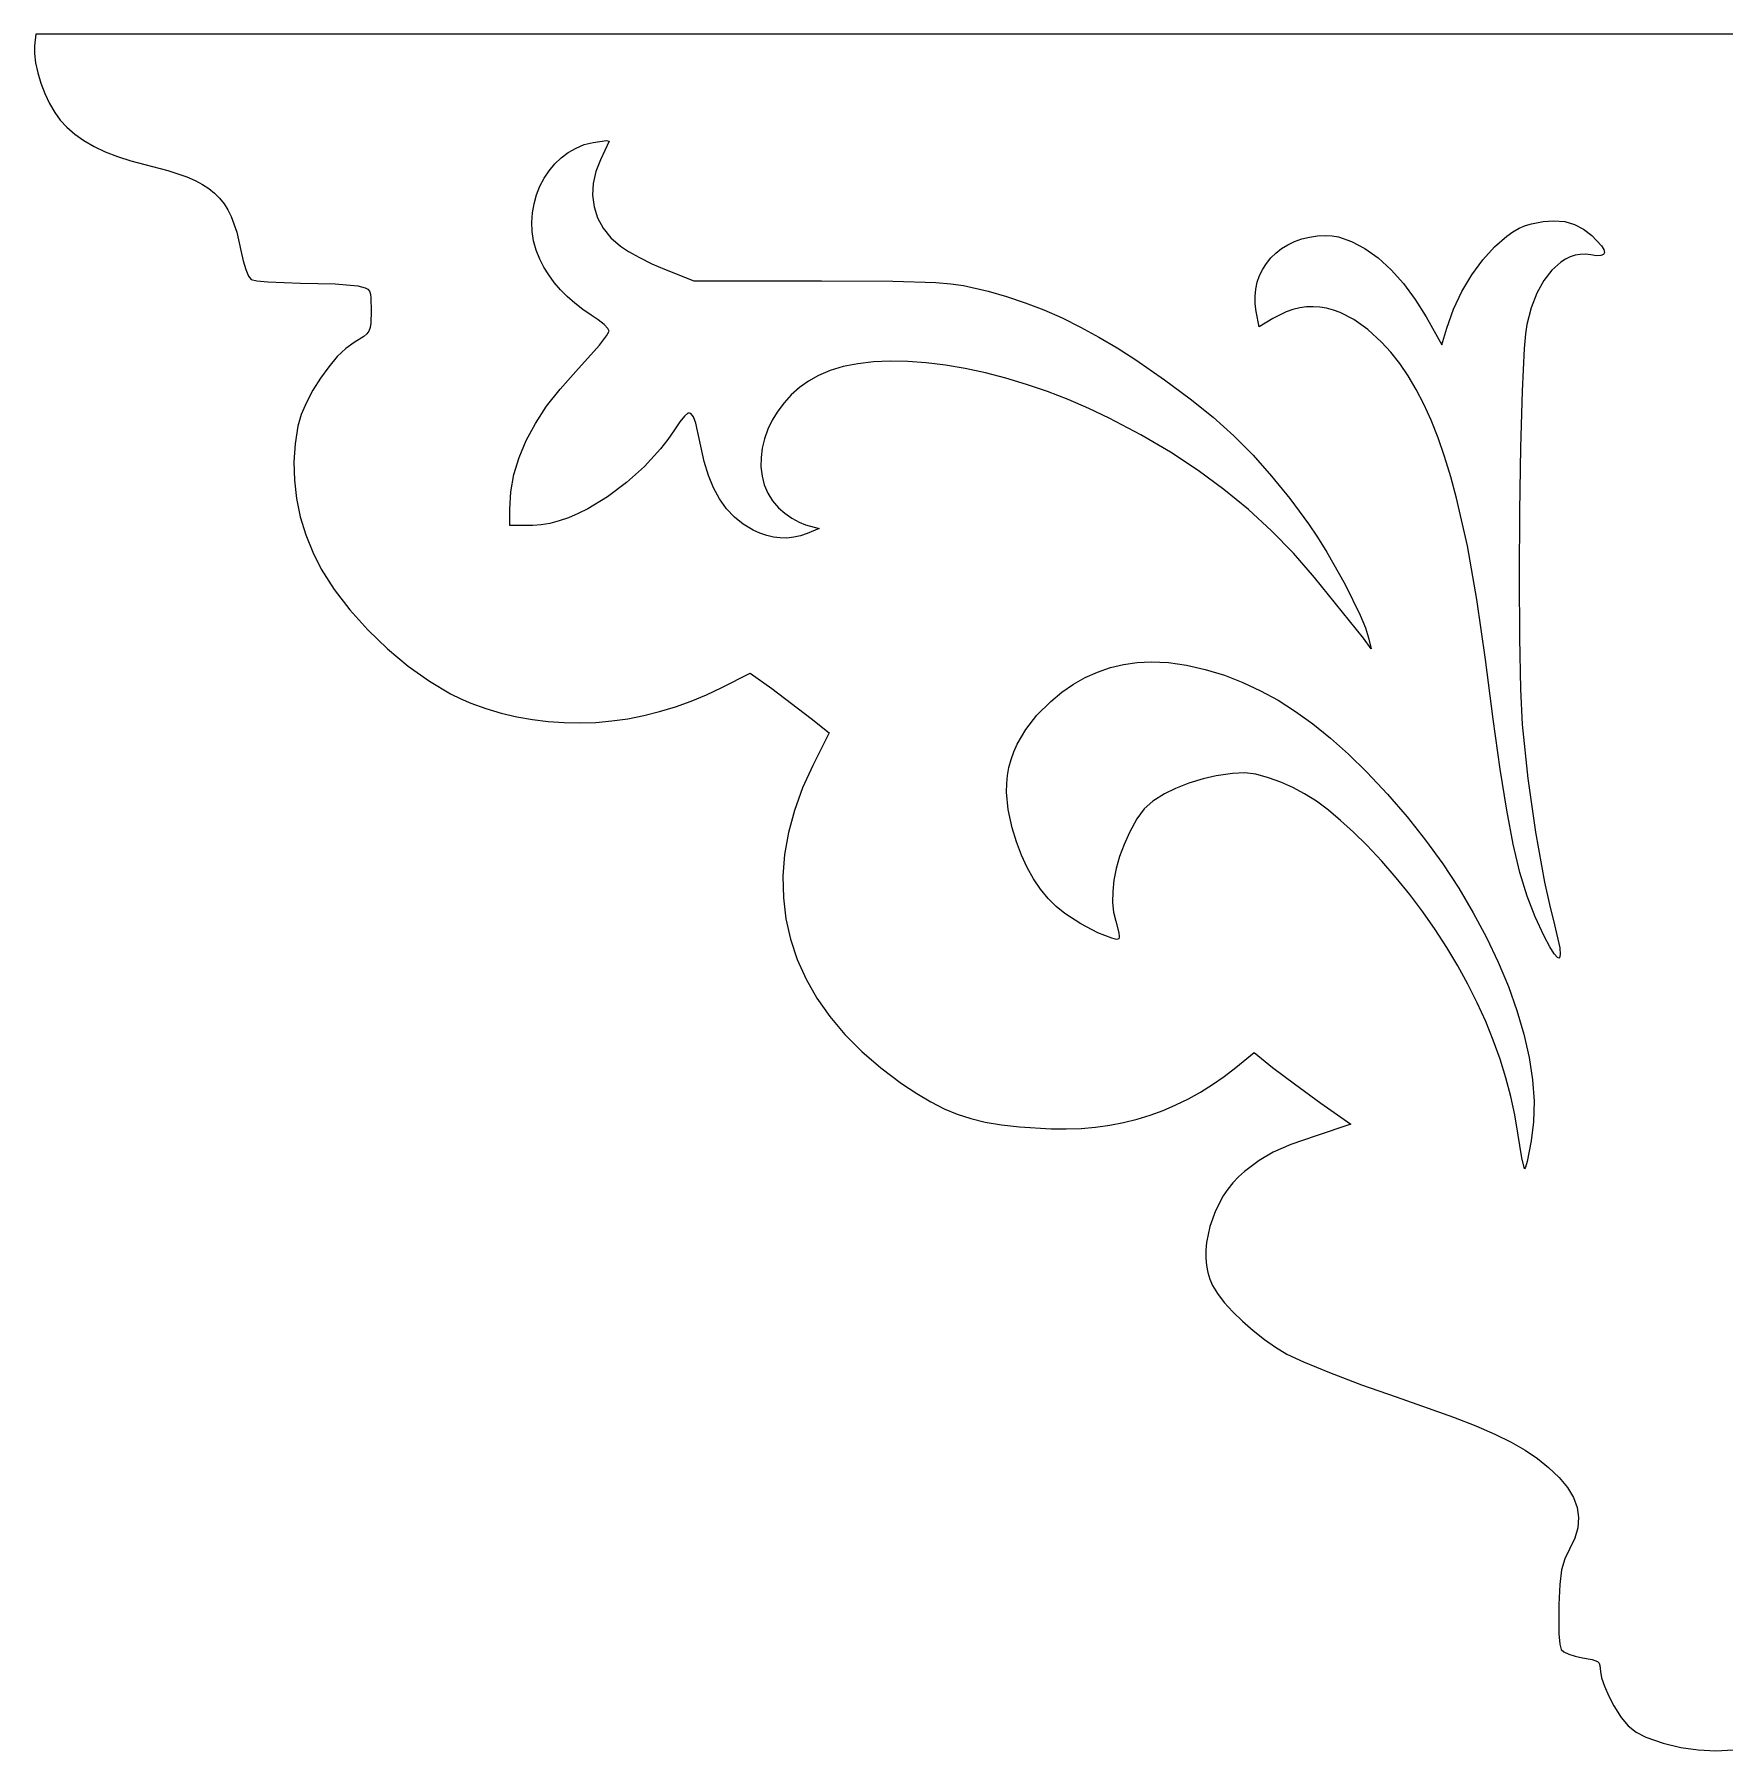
# Model space of a CAD drawing. Extents: x -290 to 500, y -53 to 350.
# Drawn here: x -290.4 to 107.1, y -53.4 to 350.4 of the extents above; entities that cross this region are included whole.
import ezdxf

# ---------------------------------------------------------------- set-up
doc = ezdxf.new("R2010")
doc.units = 0

msp = doc.modelspace()

# ---------------------------------------------------------------- linework, layer by layer
at = {"layer": 'Layer 1'}
for p, q in [((-290.384428, 347.68574), (-290.409622, 345.865227)), ((-290.075761, 350.38449), (-290.384428, 347.68574)), ((500.067072, 350.38449), (-290.075761, 350.38449)), ((-290.075761, 350.38449), (-290.075761, 350.38449)), ((-290.409622, 345.865227), (-290.135911, 343.716946)), ((-290.135911, 343.716946), (-289.601739, 341.352866)), ((-289.601739, 341.352866), (-288.845554, 338.884956)), ((-288.845554, 338.884956), (-287.905802, 336.425187)), ((-287.905802, 336.425187), (-286.820927, 334.085529)), ((-286.820927, 334.085529), (-285.629376, 331.97795)), ((-285.629376, 331.97795), (-284.369595, 330.21442)), ((-284.369595, 330.21442), (-282.780808, 328.512183)), ((-282.780808, 328.512183), (-280.907992, 326.909716)), ((-280.907992, 326.909716), (-278.764363, 325.413843)), ((-278.764363, 325.413843), (-276.363132, 324.031386)), ((-276.363132, 324.031386), (-273.717512, 322.76917)), ((-164.84522, 322.609721), (-163.036874, 323.641764)), ((-163.036874, 323.641764), (-161.094337, 324.434811)), ((-161.094337, 324.434811), (-159.027642, 324.96685)), ((-159.027642, 324.96685), (-155.861461, 325.372545)), ((-155.208822, 325.266712), (-157.246114, 320.865808)), ((-155.861461, 325.372545), (-155.208822, 325.266712)), ((-155.861461, 325.372545), (-155.861461, 325.372545)), ((-273.717512, 322.76917), (-270.840719, 321.634017)), ((-270.840719, 321.634017), (-267.745964, 320.632752)), ((-267.745964, 320.632752), (-264.446461, 319.772197)), ((-264.446461, 319.772197), (-258.996356, 318.360533)), ((-169.364797, 318.299708), (-168.019214, 319.916683)), ((-168.019214, 319.916683), (-166.509345, 321.36069)), ((-166.509345, 321.36069), (-164.84522, 322.609721)), ((-157.246114, 320.865808), (-158.393317, 318.084728)), ((-258.996356, 318.360533), (-254.51882, 316.829559)), ((-254.51882, 316.829559), (-252.609822, 315.988045)), ((-252.609822, 315.988045), (-250.902035, 315.079158)), ((-250.902035, 315.079158), (-249.381482, 314.090384)), ((-171.52297, 314.634899), (-170.536059, 316.531777)), ((-170.536059, 316.531777), (-169.364797, 318.299708)), ((-159.027398, 315.288453), (-159.157877, 312.518549)), ((-158.393317, 318.084728), (-159.027398, 315.288453)), ((-249.381482, 314.090384), (-248.034185, 313.009209)), ((-248.034185, 313.009209), (-246.846167, 311.823118)), ((-246.846167, 311.823118), (-245.803451, 310.519595)), ((-172.903607, 310.542343), (-172.315497, 312.631085)), ((-172.315497, 312.631085), (-171.52297, 314.634899)), ((-159.157877, 312.518549), (-158.794275, 309.816579)), ((-245.803451, 310.519595), (-244.892059, 309.086127)), ((-244.892059, 309.086127), (-244.098015, 307.510197)), ((-244.098015, 307.510197), (-242.806059, 303.880895)), ((-173.426449, 306.198122), (-173.277269, 308.390686)), ((-173.277269, 308.390686), (-172.903607, 310.542343)), ((-158.794275, 309.816579), (-157.946111, 307.224109)), ((-157.946111, 307.224109), (-156.622905, 304.782704)), ((-242.806059, 303.880895), (-241.815767, 299.531572)), ((-173.341116, 303.986661), (-173.426449, 306.198122)), ((-173.011236, 301.778315), (-173.341116, 303.986661)), ((-156.622905, 304.782704), (-154.834177, 302.53393)), ((9.429628, 302.691446), (11.323635, 302.96579)), ((11.323635, 302.96579), (13.304303, 303.05935)), ((13.304303, 303.05935), (14.766636, 302.970187)), ((14.766636, 302.970187), (16.263153, 302.706531)), ((52.953497, 300.419384), (55.831863, 302.910209)), ((55.831863, 302.910209), (57.291571, 303.915614)), ((57.291571, 303.915614), (58.752839, 304.746089)), ((58.752839, 304.746089), (60.206572, 305.390441)), ((60.206572, 305.390441), (61.643678, 305.837475)), ((61.643678, 305.837475), (64.392083, 306.36043)), ((64.392083, 306.36043), (66.917705, 306.534211)), ((66.917705, 306.534211), (69.460748, 306.313944)), ((66.917705, 306.534211), (66.917705, 306.534211)), ((69.460748, 306.313944), (71.781738, 305.661858)), ((71.781738, 305.661858), (73.90644, 304.572824)), ((73.90644, 304.572824), (75.860622, 303.041711)), ((75.860622, 303.041711), (78.11245, 300.630194)), ((-241.815767, 299.531572), (-241.28345, 297.12745)), ((-172.426779, 299.595092), (-173.011236, 301.778315)), ((-171.577711, 297.459003), (-172.426779, 299.595092)), ((-154.834177, 302.53393), (-152.589447, 300.51935)), ((-152.589447, 300.51935), (-150.70408, 299.279762)), ((-150.70408, 299.279762), (-148.124686, 297.852359)), ((0.37418, 297.781205), (1.564952, 298.940646)), ((1.564952, 298.940646), (2.894748, 299.976333)), ((2.894748, 299.976333), (4.354841, 300.878762)), ((4.354841, 300.878762), (5.936504, 301.638427)), ((5.936504, 301.638427), (7.631009, 302.245823)), ((7.631009, 302.245823), (9.429628, 302.691446)), ((16.263153, 302.706531), (19.330578, 301.678728)), ((19.330578, 301.678728), (22.450252, 300.021925)), ((22.450252, 300.021925), (25.565853, 297.782106)), ((50.19049, 297.363164), (52.953497, 300.419384)), ((78.11245, 300.630194), (78.657297, 299.739107)), ((78.815019, 299.06011), (78.585801, 298.594939)), ((78.657297, 299.739107), (78.815019, 299.06011)), ((-241.28345, 297.12745), (-240.657427, 295.037305)), ((-240.657427, 295.037305), (-240.015262, 293.485527)), ((-170.605645, 295.589394), (-171.577711, 297.459003)), ((-169.464123, 293.769798), (-170.605645, 295.589394)), ((-148.124686, 297.852359), (-145.191371, 296.413486)), ((-145.191371, 296.413486), (-142.244239, 295.139489)), ((-142.244239, 295.139489), (-135.365072, 292.396642)), ((-2.276721, 293.655412), (-1.555384, 295.129083)), ((-1.555384, 295.129083), (-0.668841, 296.507516)), ((-0.668841, 296.507516), (0.37418, 297.781205)), ((25.565853, 297.782106), (28.621055, 295.005254)), ((28.621055, 295.005254), (31.559537, 291.737353)), ((47.615589, 293.831099), (50.19049, 297.363164)), ((66.441914, 294.926241), (64.57119, 292.493211)), ((68.513774, 296.782347), (66.441914, 294.926241)), ((69.61395, 297.481883), (68.513774, 296.782347)), ((70.750994, 298.022586), (69.61395, 297.481883)), ((71.920432, 298.399586), (70.750994, 298.022586)), ((73.117795, 298.608017), (71.920432, 298.399586)), ((74.338608, 298.643009), (73.117795, 298.608017)), ((75.5784, 298.499697), (74.338608, 298.643009)), ((76.967304, 298.312999), (75.5784, 298.499697)), ((77.969834, 298.345324), (76.967304, 298.312999)), ((78.585801, 298.594939), (77.969834, 298.345324)), ((-240.015262, 293.485527), (-239.434517, 292.696503)), ((-239.434517, 292.696503), (-238.127376, 292.382327)), ((-238.127376, 292.382327), (-235.508003, 292.123192)), ((-235.508003, 292.123192), (-227.854586, 291.876294)), ((-227.854586, 291.876294), (-219.642606, 291.677969)), ((-219.642606, 291.677969), (-214.369656, 291.223656)), ((-214.369656, 291.223656), (-212.57847, 290.757232)), ((-212.57847, 290.757232), (-212.015125, 290.42753)), ((-168.160033, 292.007793), (-169.464123, 293.769798)), ((-166.700263, 290.310956), (-168.160033, 292.007793)), ((-135.365072, 292.396642), (-105.334864, 292.379003)), ((-105.334864, 292.379003), (-88.523297, 292.309961)), ((-88.523297, 292.309961), (-78.392417, 292.006647)), ((-78.392417, 292.006647), (-74.892966, 291.709737)), ((-74.892966, 291.709737), (-71.936563, 291.285378)), ((-71.936563, 291.285378), (-66.150072, 289.962475)), ((-3.188868, 290.460374), (-2.824125, 292.096007)), ((-2.824125, 292.096007), (-2.276721, 293.655412)), ((31.559537, 291.737353), (34.324972, 288.024386)), ((45.301544, 289.912737), (47.615589, 293.831099)), ((64.57119, 292.493211), (62.93738, 289.522197)), ((-212.015125, 290.42753), (-211.629072, 289.951949)), ((-211.629072, 289.951949), (-211.387154, 289.269324)), ((-211.387154, 289.269324), (-211.256216, 288.318492)), ((-211.256216, 288.318492), (-211.194656, 285.367544)), ((-165.091702, 288.686866), (-166.700263, 290.310956)), ((-163.341239, 287.1431), (-165.091702, 288.686866)), ((-161.45576, 285.687235), (-163.341239, 287.1431)), ((-66.150072, 289.962475), (-61.769487, 288.709174)), ((-61.769487, 288.709174), (-57.409348, 287.241202)), ((-57.409348, 287.241202), (-53.064718, 285.556101)), ((-3.362224, 288.758018), (-3.188868, 290.460374)), ((-3.335465, 286.998443), (-3.362224, 288.758018)), ((-3.099864, 285.191156), (-3.335465, 286.998443)), ((34.324972, 288.024386), (36.861039, 283.912336)), ((43.321102, 285.697628), (45.301544, 289.912737)), ((62.93738, 289.522197), (61.57626, 286.052143)), ((-211.194656, 285.367544), (-211.285028, 282.398472)), ((-159.442156, 284.32685), (-161.45576, 285.687235)), ((-157.798182, 283.200851), (-159.442156, 284.32685)), ((-156.452144, 282.110792), (-157.798182, 283.200851)), ((-53.064718, 285.556101), (-48.730662, 283.651411)), ((-48.730662, 283.651411), (-44.402244, 281.524676)), ((-2.420767, 281.584003), (-3.099864, 285.191156)), ((0.833608, 283.5331), (-2.420767, 281.584003)), ((3.985743, 285.104865), (0.833608, 283.5331)), ((5.56218, 285.648897), (3.985743, 285.104865)), ((7.139775, 286.031472), (5.56218, 285.648897)), ((8.719212, 286.252425), (7.139775, 286.031472)), ((10.301173, 286.311587), (8.719212, 286.252425)), ((11.886342, 286.208792), (10.301173, 286.311587)), ((13.475403, 285.943874), (11.886342, 286.208792)), ((15.069039, 285.516664), (13.475403, 285.943874)), ((16.667934, 284.926997), (15.069039, 285.516664)), ((19.884231, 283.259621), (16.667934, 284.926997)), ((23.129763, 280.940411), (19.884231, 283.259621)), ((36.861039, 283.912336), (40.565205, 277.306572)), ((41.747011, 281.275322), (43.321102, 285.697628)), ((61.57626, 286.052143), (60.523608, 282.121989)), ((-212.945609, 279.275417), (-215.163406, 277.897475)), ((-212.244298, 279.895538), (-212.945609, 279.275417)), ((-211.760748, 280.571756), (-212.244298, 279.895538)), ((-211.454482, 281.380568), (-211.760748, 280.571756)), ((-211.285028, 282.398472), (-211.454482, 281.380568)), ((-157.528556, 277.291317), (-155.832054, 279.440448)), ((-155.542778, 281.180673), (-156.452144, 282.110792)), ((-155.832054, 279.440448), (-155.208822, 280.534489)), ((-155.208822, 280.534489), (-155.542778, 281.180673)), ((-44.402244, 281.524676), (-40.074528, 279.173437)), ((-40.074528, 279.173437), (-35.742579, 276.595236)), ((26.409997, 277.968031), (23.129763, 280.940411)), ((40.565205, 277.306572), (41.747011, 281.275322)), ((60.222279, 279.960956), (59.943085, 276.508347)), ((60.523608, 282.121989), (60.222279, 279.960956)), ((-217.125846, 276.501483), (-219.163517, 274.56092)), ((-215.163406, 277.897475), (-217.125846, 276.501483)), ((-163.102225, 271.071225), (-157.528556, 277.291317)), ((-35.742579, 276.595236), (-31.401461, 273.787614)), ((28.58909, 275.605976), (26.409997, 277.968031)), ((30.668924, 272.97371), (28.58909, 275.605976)), ((59.943085, 276.508347), (59.458879, 266.410149)), ((-221.195004, 272.196455), (-223.138894, 269.528753)), ((-219.163517, 274.56092), (-221.195004, 272.196455)), ((-166.776729, 266.946343), (-163.102225, 271.071225)), ((-103.279442, 271.310208), (-106.049239, 270.127544)), ((-100.17673, 272.232116), (-103.279442, 271.310208)), ((-96.769431, 272.897432), (-100.17673, 272.232116)), ((-93.08587, 273.310321), (-96.769431, 272.897432)), ((-89.154374, 273.474944), (-93.08587, 273.310321)), ((-85.00327, 273.395465), (-89.154374, 273.474944)), ((-80.660885, 273.076049), (-85.00327, 273.395465)), ((-76.155544, 272.520857), (-80.660885, 273.076049)), ((-71.515575, 271.734053), (-76.155544, 272.520857)), ((-66.769305, 270.719801), (-71.515575, 271.734053)), ((-61.945058, 269.482264), (-66.769305, 270.719801)), ((-31.401461, 273.787614), (-24.624072, 269.10163)), ((32.6521, 270.063305), (30.668924, 272.97371)), ((-224.913773, 266.678483), (-226.438228, 263.766312)), ((-223.138894, 269.528753), (-224.913773, 266.678483)), ((-169.938585, 262.876881), (-166.776729, 266.946343)), ((-110.487824, 267.262151), (-112.407196, 265.552029)), ((-108.365924, 268.795906), (-110.487824, 267.262151)), ((-106.049239, 270.127544), (-108.365924, 268.795906)), ((-57.071164, 268.025605), (-61.945058, 269.482264)), ((-52.175946, 266.353988), (-57.071164, 268.025605)), ((-24.624072, 269.10163), (-18.618445, 264.650395)), ((34.541224, 266.866838), (32.6521, 270.063305)), ((36.338898, 263.376382), (34.541224, 266.866838)), ((-226.438228, 263.766312), (-227.630845, 260.912906)), ((-172.595899, 258.845939), (-169.938585, 262.876881)), ((-114.116299, 263.691286), (-115.607392, 261.70567)), ((-112.407196, 265.552029), (-114.116299, 263.691286)), ((-47.287734, 264.471575), (-52.175946, 266.353988)), ((-42.434852, 262.38253), (-47.287734, 264.471575)), ((-18.618445, 264.650395), (-13.241498, 260.298044)), ((38.047726, 259.584013), (36.338898, 263.376382)), ((59.458879, 266.410149), (59.086551, 253.190888)), ((-227.630845, 260.912906), (-228.410211, 258.238934)), ((-174.756775, 254.836612), (-172.595899, 258.845939)), ((-138.601235, 259.263026), (-139.898267, 257.321712)), ((-137.55672, 260.57659), (-138.601235, 259.263026)), ((-136.713353, 261.230913), (-137.55672, 260.57659)), ((-136.351047, 261.301017), (-136.713353, 261.230913)), ((-136.019765, 261.194503), (-136.351047, 261.301017)), ((-135.424588, 260.435869), (-136.019765, 261.194503)), ((-134.876453, 258.92352), (-135.424588, 260.435869)), ((-133.715836, 253.511712), (-134.876453, 258.92352)), ((-116.872733, 259.620929), (-117.904581, 257.46281)), ((-115.607392, 261.70567), (-116.872733, 259.620929)), ((-37.645628, 260.091017), (-42.434852, 262.38253)), ((-30.204342, 256.15216), (-37.645628, 260.091017)), ((-13.241498, 260.298044), (-8.35015, 255.908712)), ((39.670312, 255.481803), (38.047726, 259.584013)), ((-228.410211, 258.238934), (-229.093462, 254.055417)), ((-176.429318, 250.831998), (-174.756775, 254.836612)), ((-141.432612, 255.087882), (-143.129331, 252.904185)), ((-139.898267, 257.321712), (-141.432612, 255.087882)), ((-118.695194, 255.257061), (-119.236831, 253.029429)), ((-117.904581, 257.46281), (-118.695194, 255.257061)), ((-23.257026, 252.071803), (-30.204342, 256.15216)), ((-8.35015, 255.908712), (-3.801318, 251.346534)), ((41.209258, 251.061829), (39.670312, 255.481803)), ((-229.093462, 254.055417), (-229.374543, 249.793519)), ((-177.621631, 246.815194), (-176.429318, 250.831998)), ((-143.129331, 252.904185), (-146.933109, 248.73906)), ((-132.916352, 249.897659), (-133.715836, 253.511712)), ((-119.521751, 250.805662), (-119.542211, 248.611508)), ((-119.236831, 253.029429), (-119.521751, 250.805662)), ((-16.757635, 247.814214), (-23.257026, 252.071803)), ((-3.801318, 251.346534), (0.54808, 246.475647)), ((42.667168, 246.316164), (41.209258, 251.061829)), ((59.086551, 253.190888), (58.841659, 238.214056)), ((-229.374543, 249.793519), (-229.259288, 245.488464)), ((-178.34182, 242.769298), (-177.621631, 246.815194)), ((-146.933109, 248.73906), (-151.156029, 244.930084)), ((-131.915126, 246.62576), (-132.916352, 249.897659)), ((-130.707385, 243.688138), (-131.915126, 246.62576)), ((-119.542211, 248.611508), (-119.29047, 246.472714)), ((-119.29047, 246.472714), (-118.758787, 244.415027)), ((-10.660125, 243.343662), (-16.757635, 247.814214)), ((0.54808, 246.475647), (4.841125, 241.160184)), ((44.046645, 241.236883), (42.667168, 246.316164)), ((-229.259288, 245.488464), (-228.753531, 241.175476)), ((-178.597989, 238.677406), (-178.34182, 242.769298)), ((-151.156029, 244.930084), (-155.644524, 241.581004)), ((-129.288355, 241.076917), (-130.707385, 243.688138)), ((-118.758787, 244.415027), (-117.93942, 242.464195)), ((-117.93942, 242.464195), (-116.824628, 240.645966)), ((-4.918449, 238.624416), (-10.660125, 243.343662)), ((-228.753531, 241.175476), (-227.863106, 236.889777)), ((-178.624447, 234.858587), (-178.597989, 238.677406)), ((-160.245022, 238.795567), (-162.539283, 237.646636)), ((-155.644524, 241.581004), (-160.245022, 238.795567)), ((-127.653264, 238.78422), (-129.288355, 241.076917)), ((-125.797339, 236.802173), (-127.653264, 238.78422)), ((-116.824628, 240.645966), (-115.40667, 238.986087)), ((-115.40667, 238.986087), (-113.954387, 237.719028)), ((0.513435, 233.620744), (-4.918449, 238.624416)), ((4.841125, 241.160184), (9.2209, 235.264281)), ((46.580717, 230.045771), (44.046645, 241.236883)), ((-227.863106, 236.889777), (-226.593845, 232.666592)), ((-173.18285, 234.858587), (-178.624447, 234.858587)), ((-171.228489, 234.978754), (-173.18285, 234.858587)), ((-169.167755, 235.330611), (-171.228489, 234.978754)), ((-167.019846, 235.90119), (-169.167755, 235.330611)), ((-164.803956, 236.67752), (-167.019846, 235.90119)), ((-162.539283, 237.646636), (-164.803956, 236.67752)), ((-123.715805, 235.122897), (-125.797339, 236.802173)), ((-121.403892, 233.738517), (-123.715805, 235.122897)), ((-113.954387, 237.719028), (-112.277972, 236.546808)), ((-112.277972, 236.546808), (-110.585019, 235.599834)), ((-110.585019, 235.599834), (-109.083128, 235.008517)), ((-109.083128, 235.008517), (-105.846392, 234.108934)), ((9.2209, 235.264281), (11.349436, 232.13062)), ((58.841659, 238.214056), (58.739762, 222.843147)), ((-226.593845, 232.666592), (-224.951584, 228.541144)), ((-119.796731, 233.006941), (-121.403892, 233.738517)), ((-118.195599, 232.455961), (-119.796731, 233.006941)), ((-116.600447, 232.085774), (-118.195599, 232.455961)), ((-115.011228, 231.896575), (-116.600447, 232.085774)), ((-113.427893, 231.88856), (-115.011228, 231.896575)), ((-111.850393, 232.061926), (-113.427893, 231.88856)), ((-110.278682, 232.41687), (-111.850393, 232.061926)), ((-108.712711, 232.953587), (-110.278682, 232.41687)), ((-105.846392, 234.108934), (-108.712711, 232.953587)), ((5.681574, 228.296915), (0.513435, 233.620744)), ((11.349436, 232.13062), (13.558724, 228.581921)), ((-224.951584, 228.541144), (-222.942156, 224.548656)), ((10.632011, 222.617198), (5.681574, 228.296915)), ((13.558724, 228.581921), (17.850942, 220.941293)), ((48.832299, 217.425089), (46.580717, 230.045771)), ((-222.942156, 224.548656), (-219.910063, 219.768744)), ((22.176664, 208.347337), (10.632011, 222.617198)), ((58.739762, 222.843147), (58.79642, 208.441652)), ((-219.910063, 219.768744), (-216.204491, 214.97502)), ((17.850942, 220.941293), (21.360326, 213.746152)), ((-216.204491, 214.97502), (-211.967422, 210.294681)), ((50.822219, 203.311434), (48.832299, 217.425089)), ((-211.967422, 210.294681), (-207.34084, 205.854923)), ((21.360326, 213.746152), (22.591072, 210.754313)), ((22.591072, 210.754313), (23.34965, 208.400253)), ((23.98465, 205.851434), (22.176664, 208.347337)), ((23.34965, 208.400253), (23.98465, 205.851434)), ((58.79642, 208.441652), (59.027192, 196.373065)), ((-207.34084, 205.854923), (-202.466726, 201.782939)), ((-37.371792, 201.392732), (-34.272382, 202.128712)), ((-34.272382, 202.128712), (-31.074098, 202.580114)), ((-31.074098, 202.580114), (-27.77667, 202.74699)), ((-27.77667, 202.74699), (-23.68733, 202.571887)), ((-27.77667, 202.74699), (-27.77667, 202.74699)), ((-23.68733, 202.571887), (-19.452908, 201.987384)), ((-19.452908, 201.987384), (-15.074272, 200.993343)), ((52.640551, 189.246194), (50.822219, 203.311434)), ((-202.466726, 201.782939), (-197.487065, 198.205928)), ((-197.487065, 198.205928), (-192.543839, 195.251083)), ((-128.706392, 196.71449), (-122.047711, 200.065878)), ((-122.047711, 200.065878), (-117.002989, 196.458726)), ((-46.079464, 197.476846), (-43.275063, 199.066848)), ((-43.275063, 199.066848), (-40.372596, 200.372127)), ((-40.372596, 200.372127), (-37.371792, 201.392732)), ((-15.074272, 200.993343), (-10.552295, 199.589628)), ((-10.552295, 199.589628), (-6.245125, 197.923185)), ((-6.245125, 197.923185), (-2.049759, 195.97138)), ((-192.543839, 195.251083), (-190.130259, 194.046722)), ((-190.130259, 194.046722), (-187.779031, 193.045601)), ((-135.975354, 193.487982), (-132.321886, 195.003311)), ((-132.321886, 195.003311), (-128.706392, 196.71449)), ((-117.002989, 196.458726), (-107.733753, 189.447267)), ((-51.395142, 193.442476), (-48.786067, 195.602071)), ((-48.786067, 195.602071), (-46.079464, 197.476846)), ((-2.049759, 195.97138), (2.071912, 193.708317)), ((59.027192, 196.373065), (59.447636, 188.000878)), ((-187.779031, 193.045601), (-184.218708, 191.780033)), ((-184.218708, 191.780033), (-180.613055, 190.715514)), ((-180.613055, 190.715514), (-176.968021, 189.851675)), ((-176.968021, 189.851675), (-173.289558, 189.188142)), ((-150.849967, 189.392592), (-147.104104, 190.120808)), ((-147.104104, 190.120808), (-143.372414, 191.046359)), ((-143.372414, 191.046359), (-139.660847, 192.168874)), ((-139.660847, 192.168874), (-135.975354, 193.487982)), ((-57.292817, 186.848033), (-54.652633, 190.192993)), ((-54.652633, 190.192993), (-51.395142, 193.442476)), ((2.071912, 193.708317), (6.157999, 191.108102)), ((6.157999, 191.108102), (10.246609, 188.14484)), ((-173.289558, 189.188142), (-169.583614, 188.724545)), ((-169.583614, 188.724545), (-165.856142, 188.460512)), ((-165.856142, 188.460512), (-162.11309, 188.395672)), ((-162.11309, 188.395672), (-158.360411, 188.529652)), ((-158.360411, 188.529652), (-154.604053, 188.862083)), ((-154.604053, 188.862083), (-150.849967, 189.392592)), ((-107.733753, 189.447267), (-103.518058, 186.042962)), ((-103.518058, 186.042962), (-107.345697, 178.414142)), ((-59.32168, 183.388647), (-57.292817, 186.848033)), ((10.246609, 188.14484), (14.375853, 184.792637)), ((54.291643, 177.537836), (52.640551, 189.246194)), ((59.447636, 188.000878), (60.788365, 175.318208)), ((-60.108736, 181.610123), (-59.32168, 183.388647)), ((14.375853, 184.792637), (18.583839, 181.025596)), ((-107.345697, 178.414142), (-109.765468, 173.101135)), ((-61.569378, 176.050804), (-61.231837, 177.94357)), ((-61.231837, 177.94357), (-60.745205, 179.795887)), ((-60.745205, 179.795887), (-60.108736, 181.610123)), ((18.583839, 181.025596), (22.908678, 176.817823)), ((-61.800183, 172.134449), (-61.758578, 174.115219)), ((-61.758578, 174.115219), (-61.569378, 176.050804)), ((-18.926972, 174.186389), (-22.072566, 172.977786)), ((-15.595862, 175.218018), (-18.926972, 174.186389)), ((-12.474933, 175.935878), (-15.595862, 175.218018)), ((-8.658333, 176.526827), (-12.474933, 175.935878)), ((-5.786224, 176.669736), (-8.658333, 176.526827)), ((-3.182689, 176.339883), (-5.786224, 176.669736)), ((-0.171808, 175.512545), (-3.182689, 176.339883)), ((2.705137, 174.486073), (-0.171808, 175.512545)), ((5.513468, 173.233288), (2.705137, 174.486073)), ((22.908678, 176.817823), (27.779887, 171.669634)), ((55.84567, 167.854961), (54.291643, 177.537836)), ((60.788365, 175.318208), (62.589157, 162.702877)), ((-109.765468, 173.101135), (-111.674732, 167.822843)), ((-61.443605, 168.027873), (-61.800183, 172.134449)), ((-27.360277, 169.991923), (-29.413149, 168.149975)), ((-24.636947, 171.729003), (-27.360277, 169.991923)), ((-22.072566, 172.977786), (-24.636947, 171.729003)), ((8.288651, 171.729874), (5.513468, 173.233288)), ((11.066153, 169.951513), (8.288651, 171.729874)), ((13.881441, 167.873888), (11.066153, 169.951513)), ((27.779887, 171.669634), (32.392764, 166.33076)), ((-111.674732, 167.822843), (-113.076468, 162.590028)), ((-60.505628, 163.712128), (-61.443605, 168.027873)), ((-31.143876, 165.817715), (-32.900767, 162.609698)), ((-29.413149, 168.149975), (-31.143876, 165.817715)), ((16.76998, 165.472684), (13.881441, 167.873888)), ((32.392764, 166.33076), (36.732595, 160.834197)), ((57.372802, 159.866173), (55.84567, 167.854961)), ((-113.076468, 162.590028), (-113.973659, 157.413453)), ((-59.47287, 160.383869), (-60.505628, 163.712128)), ((-32.900767, 162.609698), (-34.167551, 159.812831)), ((19.767236, 162.723582), (16.76998, 165.472684)), ((22.908678, 159.602267), (19.767236, 162.723582)), ((62.589157, 162.702877), (64.719779, 150.964793)), ((-58.279809, 157.265903), (-59.47287, 160.383869)), ((-34.167551, 159.812831), (-35.201841, 156.978597)), ((26.430736, 155.846812), (22.908678, 159.602267)), ((36.732595, 160.834197), (40.784666, 155.212945)), ((58.943212, 153.240074), (57.372802, 159.866173)), ((-113.973659, 157.413453), (-114.369282, 152.30388)), ((-56.932859, 154.368844), (-58.279809, 157.265903)), ((-55.438436, 151.703301), (-56.932859, 154.368844)), ((-35.996558, 154.15261), (-36.544619, 151.380484)), ((-35.201841, 156.978597), (-35.996558, 154.15261)), ((29.807571, 151.974297), (26.430736, 155.846812)), ((40.784666, 155.212945), (44.534264, 149.5)), ((-114.369282, 152.30388), (-114.266319, 147.272072)), ((-53.802955, 149.279886), (-55.438436, 151.703301)), ((-36.544619, 151.380484), (-36.838943, 148.707835)), ((33.033173, 147.996169), (29.807571, 151.974297)), ((44.534264, 149.5), (47.966673, 143.728362)), ((60.627072, 147.645266), (58.943212, 153.240074)), ((64.719779, 150.964793), (65.868078, 145.677815)), ((-114.266319, 147.272072), (-113.66775, 142.328791)), ((-52.03283, 147.109209), (-53.802955, 149.279886)), ((-50.134476, 145.201883), (-52.03283, 147.109209)), ((-36.838943, 148.707835), (-36.87245, 146.180277)), ((-36.87245, 146.180277), (-36.638057, 143.843425)), ((36.101529, 143.923873), (33.033173, 147.996169)), ((62.494554, 142.750352), (60.627072, 147.645266)), ((65.868078, 145.677815), (67.049997, 140.913865)), ((-113.66775, 142.328791), (-112.576555, 137.4848)), ((-48.114308, 143.568517), (-50.134476, 145.201883)), ((-44.296801, 141.135226), (-48.114308, 143.568517)), ((-36.638057, 143.843425), (-36.128683, 141.742892)), ((-36.128683, 141.742892), (-35.394098, 138.984544)), ((39.006629, 139.768858), (36.101529, 143.923873)), ((47.966673, 143.728362), (51.067181, 137.931026)), ((64.61583, 138.223934), (62.494554, 142.750352)), ((-112.576555, 137.4848), (-110.995714, 132.750861)), ((-40.305865, 139.046622), (-44.296801, 141.135226)), ((-37.028717, 137.719659), (-40.305865, 139.046622)), ((-35.935068, 137.472093), (-37.028717, 137.719659)), ((-35.352572, 137.571295), (-35.935068, 137.472093)), ((-35.394098, 138.984544), (-35.273644, 138.041142)), ((-35.273644, 138.041142), (-35.352572, 137.571295)), ((41.742463, 135.542567), (39.006629, 139.768858)), ((51.067181, 137.931026), (53.821074, 132.140992)), ((65.955535, 135.73602), (64.61583, 138.223934)), ((67.049997, 140.913865), (68.276165, 135.467734)), ((44.303018, 131.256449), (41.742463, 135.542567)), ((67.011338, 134.06856), (65.955535, 135.73602)), ((67.77727, 133.214777), (67.011338, 134.06856)), ((68.415651, 133.92114), (68.247364, 133.167896)), ((68.276165, 135.467734), (68.415651, 133.92114)), ((-110.995714, 132.750861), (-108.928207, 128.137736)), ((46.682284, 126.921949), (44.303018, 131.256449)), ((53.821074, 132.140992), (56.213637, 126.391257)), ((68.04967, 133.090897), (67.77727, 133.214777)), ((68.247364, 133.167896), (68.04967, 133.090897)), ((-108.928207, 128.137736), (-106.377015, 123.656189)), ((48.87425, 122.550513), (46.682284, 126.921949)), ((56.213637, 126.391257), (58.230158, 120.714819)), ((-106.377015, 123.656189), (-103.345117, 119.316981)), ((50.872904, 118.153588), (48.87425, 122.550513)), ((-103.345117, 119.316981), (-99.835493, 115.130875)), ((52.672237, 113.742619), (50.872904, 118.153588)), ((58.230158, 120.714819), (59.855921, 115.144676)), ((-99.835493, 115.130875), (-95.851125, 111.108634)), ((54.266236, 109.329055), (52.672237, 113.742619)), ((59.855921, 115.144676), (61.076214, 109.713826)), ((-95.851125, 111.108634), (-91.394991, 107.26102)), ((-7.880003, 107.320601), (-3.549656, 110.82192)), ((-3.549656, 110.82192), (0.771872, 107.355878)), ((55.64889, 104.924339), (54.266236, 109.329055)), ((61.076214, 109.713826), (61.876322, 104.455266)), ((-91.394991, 107.26102), (-86.470072, 103.598795)), ((-13.358849, 103.300045), (-10.595881, 105.226925)), ((-10.595881, 105.226925), (-7.880003, 107.320601)), ((0.771872, 107.355878), (5.891306, 103.452792)), ((-86.470072, 103.598795), (-82.892095, 101.215455)), ((-82.892095, 101.215455), (-79.60829, 99.243787)), ((-19.038667, 99.943194), (-16.17206, 101.539091)), ((-16.17206, 101.539091), (-13.358849, 103.300045)), ((5.891306, 103.452792), (12.122497, 98.942128)), ((56.81419, 100.53992), (55.64889, 104.924339)), ((61.876322, 104.455266), (62.241532, 99.401995)), ((-79.60829, 99.243787), (-76.48772, 97.63543)), ((-76.48772, 97.63543), (-73.399446, 96.342021)), ((-27.990394, 96.13716), (-24.944681, 97.243098)), ((-24.944681, 97.243098), (-21.961823, 98.511487)), ((-21.961823, 98.511487), (-19.038667, 99.943194)), ((12.122497, 98.942128), (19.142775, 94.00324)), ((57.756122, 96.187242), (56.81419, 100.53992)), ((62.241532, 99.401995), (62.157129, 94.58701)), ((-73.399446, 96.342021), (-70.21253, 95.315196)), ((-70.21253, 95.315196), (-66.796036, 94.506593)), ((-66.796036, 94.506593), (-63.019025, 93.867849)), ((-63.019025, 93.867849), (-58.750558, 93.350601)), ((-58.750558, 93.350601), (-51.335193, 92.871209)), ((-51.335193, 92.871209), (-47.761207, 92.864326)), ((-47.761207, 92.864326), (-44.272148, 93.013811)), ((-44.272148, 93.013811), (-40.864862, 93.320532)), ((-40.864862, 93.320532), (-37.536197, 93.785358)), ((-37.536197, 93.785358), (-34.282999, 94.409159)), ((-34.282999, 94.409159), (-31.102116, 95.192803)), ((-31.102116, 95.192803), (-27.990394, 96.13716)), ((19.142775, 94.00324), (11.020067, 91.278031)), ((58.468678, 91.877753), (57.756122, 96.187242)), ((62.157129, 94.58701), (61.6084, 90.043309)), ((5.0844, 89.18946), (0.935543, 87.409095)), ((11.020067, 91.278031), (5.0844, 89.18946)), ((59.372844, 86.094674), (58.468678, 91.877753)), ((61.6084, 90.043309), (60.615828, 85.234959)), ((-2.388951, 85.457556), (-5.851531, 82.855462)), ((0.935543, 87.409095), (-2.388951, 85.457556)), ((59.976803, 83.464003), (59.372844, 86.094674)), ((60.615828, 85.234959), (60.225664, 83.862292)), ((-7.248484, 81.619065), (-8.5464, 80.237723)), ((-5.851531, 82.855462), (-7.248484, 81.619065)), ((60.225664, 83.862292), (59.976803, 83.464003)), ((-10.824216, 77.114297), (-12.643178, 73.633376)), ((-9.740052, 78.729959), (-10.824216, 77.114297)), ((-8.5464, 80.237723), (-9.740052, 78.729959)), ((-12.643178, 73.633376), (-13.961486, 69.943156)), ((-13.961486, 69.943156), (-14.737339, 66.19183)), ((-14.737339, 66.19183), (-14.908781, 64.339563)), ((-14.908781, 64.339563), (-14.928935, 62.527592)), ((-14.928935, 62.527592), (-14.792574, 60.774442)), ((-14.792574, 60.774442), (-14.494474, 59.098636)), ((-14.494474, 59.098636), (-14.02941, 57.518699)), ((-14.02941, 57.518699), (-13.392156, 56.053156)), ((-13.392156, 56.053156), (-12.21778, 54.158344)), ((-12.21778, 54.158344), (-10.584363, 52.070791)), ((-10.584363, 52.070791), (-8.577206, 49.869349)), ((-8.577206, 49.869349), (-6.281609, 47.632869)), ((-6.281609, 47.632869), (-3.782873, 45.440203)), ((-3.782873, 45.440203), (-1.166298, 43.370202)), ((-1.166298, 43.370202), (1.482814, 41.501717)), ((1.482814, 41.501717), (4.079164, 39.913601)), ((4.079164, 39.913601), (7.99956, 38.064069)), ((7.99956, 38.064069), (14.158998, 35.553553)), ((14.158998, 35.553553), (21.712304, 32.711721)), ((21.712304, 32.711721), (29.814303, 29.86824)), ((29.814303, 29.86824), (43.275595, 25.103703)), ((43.275595, 25.103703), (48.558027, 23.023584)), ((48.558027, 23.023584), (53.046677, 21.065455)), ((53.046677, 21.065455), (56.870317, 19.169734)), ((56.870317, 19.169734), (60.157718, 17.27684)), ((60.157718, 17.27684), (63.037651, 15.327189)), ((63.037651, 15.327189), (65.638886, 13.2612)), ((65.638886, 13.2612), (68.142514, 10.895648)), ((68.142514, 10.895648), (70.10019, 8.545501)), ((70.10019, 8.545501), (71.515107, 6.197822)), ((71.515107, 6.197822), (72.39046, 3.839673)), ((72.39046, 3.839673), (72.729445, 1.458119)), ((72.729445, 1.458119), (72.535256, -0.95978)), ((71.811088, -3.426958), (70.560136, -5.956355)), ((72.535256, -0.95978), (71.811088, -3.426958)), ((70.560136, -5.956355), (69.454059, -8.223882)), ((68.724609, -10.84497), (68.282331, -14.280534)), ((69.454059, -8.223882), (68.724609, -10.84497)), ((68.282331, -14.280534), (68.037775, -18.991494)), ((68.037775, -18.991494), (68.079314, -25.927722)), ((68.079314, -25.927722), (68.286465, -28.346508)), ((68.286465, -28.346508), (68.5934, -29.6013)), ((68.5934, -29.6013), (69.255425, -30.169683)), ((69.255425, -30.169683), (70.429954, -30.719831)), ((70.429954, -30.719831), (71.951796, -31.189165)), ((71.951796, -31.189165), (73.655761, -31.515105)), ((73.655761, -31.515105), (75.887156, -31.900685)), ((75.887156, -31.900685), (77.165818, -32.43842)), ((77.165818, -32.43842), (77.527885, -32.8254)), ((77.527885, -32.8254), (77.747784, -33.323684)), ((77.747784, -33.323684), (77.889094, -34.751855)), ((77.889094, -34.751855), (78.138188, -36.215085)), ((78.138188, -36.215085), (78.80958, -38.229175)), ((78.80958, -38.229175), (79.80125, -40.528661)), ((79.80125, -40.528661), (81.011178, -42.848077)), ((81.011178, -42.848077), (82.723005, -45.554651)), ((82.723005, -45.554651), (84.406971, -47.544495)), ((84.406971, -47.544495), (86.282606, -49.033811)), ((86.282606, -49.033811), (88.569442, -50.2388)), ((88.569442, -50.2388), (92.626779, -51.633436)), ((92.626779, -51.633436), (96.727042, -52.61903)), ((96.727042, -52.61903), (100.855955, -53.200869)), ((100.855955, -53.200869), (104.999244, -53.384241)), ((104.999244, -53.384241), (109.142637, -53.174432))]:
    msp.add_line(p, q, dxfattribs=at)

doc.saveas('drawing.dxf')
